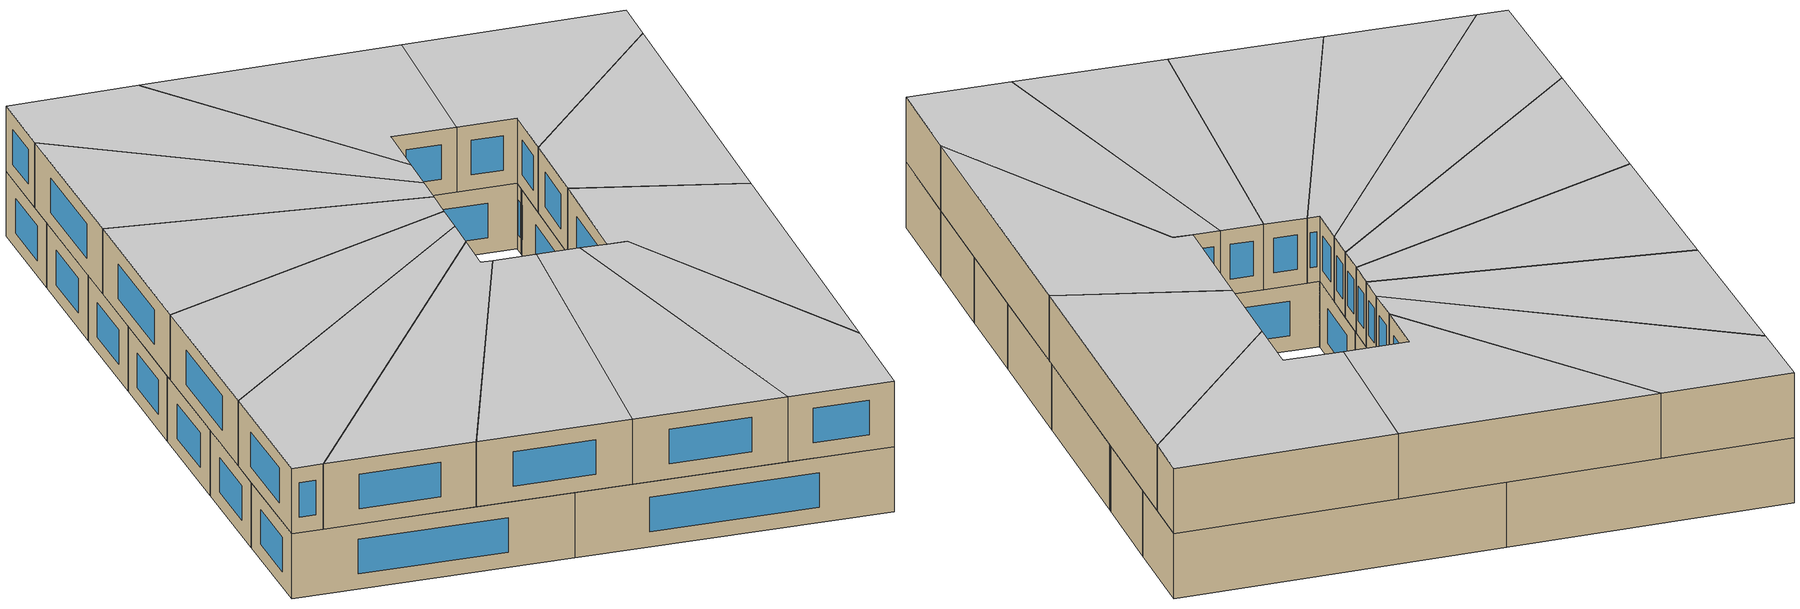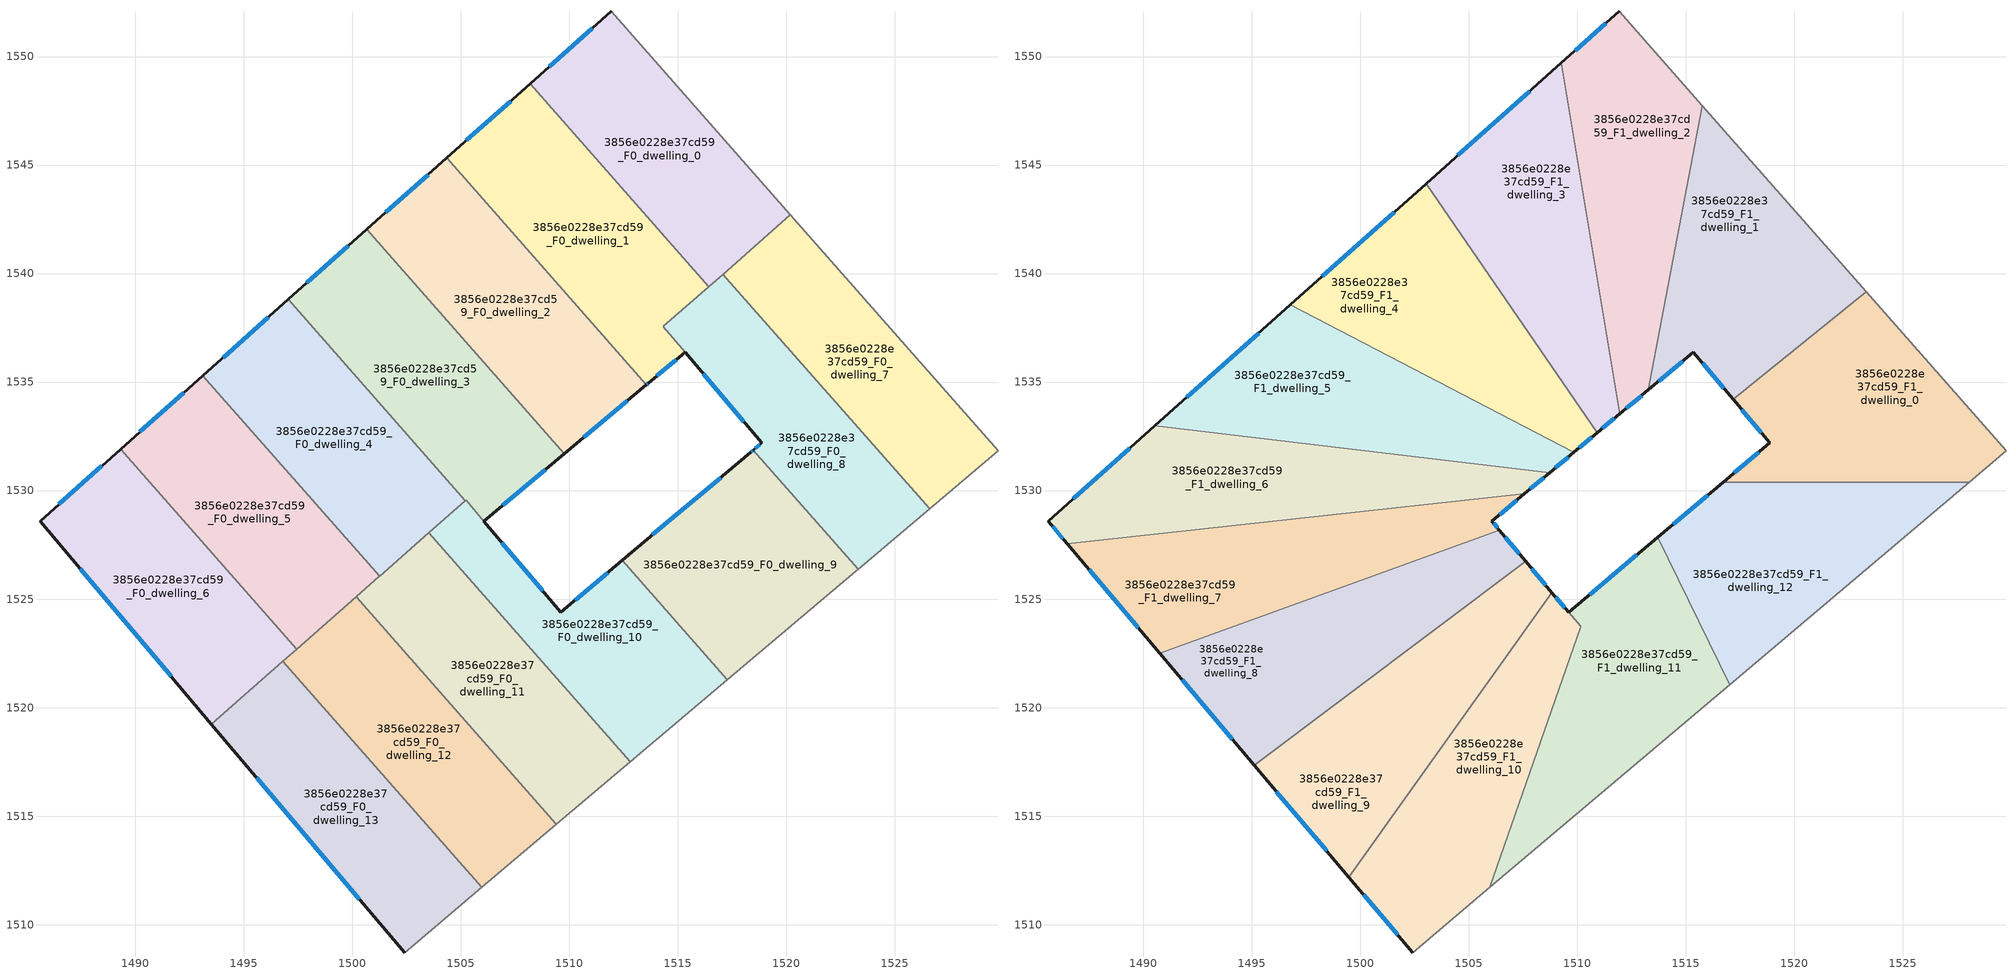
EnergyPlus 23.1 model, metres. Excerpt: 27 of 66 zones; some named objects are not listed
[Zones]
3856e0228e37cd59_F0_dwelling_0
 floor ground (EU_floor_Construction): 1511.94,1552.08 1520.19,1542.7 1516.43,1539.39 1508.2,1548.75 z0
 wall outside (EU_wall_Construction): 1511.94,1552.08 1508.2,1548.75 z0:3
 wall to 3856e0228e37cd59_F0_dwelling_1 (EU_wall_Construction): 1508.2,1548.75 1516.43,1539.39 z0:3
 wall adiabatic (EU_wall_Construction): 1520.19,1542.7 1511.94,1552.08 z0:3
 wall to 3856e0228e37cd59_F0_dwelling_7 (EU_wall_Construction): 1517.09,1539.98 1520.19,1542.7 z0:3
 wall to 3856e0228e37cd59_F0_dwelling_8 (EU_wall_Construction): 1516.43,1539.39 1517.09,1539.98 z0:3
 window (EU_Window_Construction): 1511.06,1551.3 1509.08,1549.53 z0.7:2.3
3856e0228e37cd59_F0_dwelling_1
 floor ground (EU_floor_Construction): 1508.2,1548.75 1516.43,1539.39 1514.35,1537.56 1515.35,1536.38 1513.64,1534.95 1513.57,1534.88 1504.37,1545.33 z0
 wall outside (EU_wall_Construction): 1513.64,1534.95 1515.35,1536.38 / 1513.57,1534.88 1513.64,1534.94 / 1508.2,1548.75 1504.37,1545.33 z0:3
 wall to 3856e0228e37cd59_F0_dwelling_2 (EU_wall_Construction): 1504.37,1545.33 1513.57,1534.88 z0:3
 wall to 3856e0228e37cd59_F0_dwelling_8 (EU_wall_Construction): 1515.35,1536.38 1514.35,1537.56 1516.43,1539.39 z0:3
 window (EU_Window_Construction): 1514.04,1535.28 1514.95,1536.04 / 1513.58,1534.9 1513.62,1534.93 / 1507.3,1547.94 1505.27,1546.13 z0.7:2.3
3856e0228e37cd59_F0_dwelling_10
 floor ground (EU_floor_Construction): 1512.45,1526.79 1517.29,1521.28 1512.82,1517.5 1503.54,1528.05 1505.25,1529.56 1509.61,1524.4 z0
 wall outside (EU_wall_Construction): 1512.45,1526.79 1509.61,1524.4 1506.07,1528.59 z0:3
 wall adiabatic (EU_wall_Construction): 1512.82,1517.5 1517.29,1521.28 z0:3
 wall to 3856e0228e37cd59_F0_dwelling_11 (EU_wall_Construction): 1503.54,1528.05 1512.82,1517.5 z0:3
 wall to 3856e0228e37cd59_F0_dwelling_9 (EU_wall_Construction): 1517.29,1521.28 1512.45,1526.79 z0:3
 wall to 3856e0228e37cd59_F0_dwelling_4 (EU_wall_Construction): 1505.22,1529.53 1503.54,1528.05 z0:3
 wall to 3856e0228e37cd59_F0_dwelling_3 (EU_wall_Construction): 1506.07,1528.59 1505.25,1529.56 1505.22,1529.53 z0:3
 window (EU_Window_Construction): 1511.78,1526.22 1510.28,1524.96 / 1508.78,1525.38 1506.9,1527.6 z0.7:2.3
3856e0228e37cd59_F0_dwelling_11
 floor ground (EU_floor_Construction): 1503.54,1528.05 1512.82,1517.5 1509.41,1514.62 1500.19,1525.1 z0
 wall to 3856e0228e37cd59_F0_dwelling_12 (EU_wall_Construction): 1500.19,1525.1 1509.41,1514.62 z0:3
 wall adiabatic (EU_wall_Construction): 1509.41,1514.62 1512.82,1517.5 z0:3
 wall to 3856e0228e37cd59_F0_dwelling_5 (EU_wall_Construction): 1501.26,1526.05 1500.19,1525.1 z0:3
 wall to 3856e0228e37cd59_F0_dwelling_4 (EU_wall_Construction): 1503.54,1528.05 1501.27,1526.05 z0:3
 ceiling adiabatic (EU_roof_Construction): 1507.68,1516.59 1509.36,1521.43 1507.55,1523.49 1504.89,1519.76 z3
3856e0228e37cd59_F0_dwelling_12
 floor ground (EU_floor_Construction): 1500.19,1525.1 1509.41,1514.62 1505.98,1511.72 1496.81,1522.14 z0
 wall to 3856e0228e37cd59_F0_dwelling_13 (EU_wall_Construction): 1496.81,1522.14 1505.98,1511.72 z0:3
 wall adiabatic (EU_wall_Construction): 1505.98,1511.72 1509.41,1514.62 z0:3
 wall to 3856e0228e37cd59_F0_dwelling_6 (EU_wall_Construction): 1497.45,1522.69 1496.81,1522.14 z0:3
 wall to 3856e0228e37cd59_F0_dwelling_5 (EU_wall_Construction): 1500.19,1525.1 1497.45,1522.69 z0:3
 ceiling adiabatic (EU_roof_Construction): 1505.99,1511.72 1507.68,1516.59 1504.89,1519.76 1502.2,1516.01 z3
3856e0228e37cd59_F0_dwelling_13
 floor ground (EU_floor_Construction): 1496.81,1522.14 1505.98,1511.72 1502.42,1508.71 1493.52,1519.24 z0
 wall outside (EU_wall_Construction): 1493.52,1519.24 1502.42,1508.71 z0:3
 wall adiabatic (EU_wall_Construction): 1502.42,1508.71 1505.98,1511.72 z0:3
 wall to 3856e0228e37cd59_F0_dwelling_6 (EU_wall_Construction): 1496.81,1522.14 1493.52,1519.24 z0:3
 window (EU_Window_Construction): 1495.61,1516.77 1500.33,1511.18 z0.7:2.3
3856e0228e37cd59_F0_dwelling_2
 floor ground (EU_floor_Construction): 1504.37,1545.33 1513.57,1534.88 1509.79,1531.71 1500.69,1542.04 z0
 wall outside (EU_wall_Construction): 1509.79,1531.71 1513.57,1534.88 / 1504.37,1545.33 1500.69,1542.04 z0:3
 wall to 3856e0228e37cd59_F0_dwelling_3 (EU_wall_Construction): 1500.69,1542.04 1509.78,1531.7 z0:3
 window (EU_Window_Construction): 1510.67,1532.45 1512.68,1534.14 / 1503.51,1544.56 1501.55,1542.81 z0.7:2.3
3856e0228e37cd59_F0_dwelling_3
 floor ground (EU_floor_Construction): 1500.69,1542.04 1509.78,1531.7 1506.07,1528.59 1505.25,1529.56 1505.22,1529.53 1497.06,1538.81 z0
 wall outside (EU_wall_Construction): 1506.07,1528.59 1509.78,1531.7 / 1500.69,1542.04 1497.06,1538.81 z0:3
 wall to 3856e0228e37cd59_F0_dwelling_4 (EU_wall_Construction): 1497.06,1538.81 1505.22,1529.53 z0:3
 window (EU_Window_Construction): 1506.94,1529.32 1508.91,1530.97 / 1499.84,1541.28 1497.91,1539.57 z0.7:2.3
3856e0228e37cd59_F0_dwelling_4
 floor ground (EU_floor_Construction): 1497.06,1538.81 1505.22,1529.53 1501.27,1526.05 1493.13,1535.3 z0
 wall outside (EU_wall_Construction): 1497.06,1538.81 1493.13,1535.3 z0:3
 wall to 3856e0228e37cd59_F0_dwelling_5 (EU_wall_Construction): 1493.13,1535.3 1501.27,1526.05 z0:3
 window (EU_Window_Construction): 1496.14,1537.98 1494.05,1536.12 z0.7:2.3
 ceiling adiabatic (EU_roof_Construction): 1501.76,1526.49 1501.09,1526.25 1501.27,1526.05 z3
3856e0228e37cd59_F0_dwelling_5
 floor ground (EU_floor_Construction): 1493.13,1535.3 1501.27,1526.05 1497.45,1522.69 1489.34,1531.91 z0
 wall outside (EU_wall_Construction): 1493.13,1535.3 1489.34,1531.91 z0:3
 wall to 3856e0228e37cd59_F0_dwelling_6 (EU_wall_Construction): 1489.34,1531.91 1497.45,1522.69 z0:3
 window (EU_Window_Construction): 1492.24,1534.5 1490.23,1532.71 z0.7:2.3
 ceiling adiabatic (EU_roof_Construction): 1501.26,1526.05 1501.09,1526.25 1495.96,1524.38 1497.45,1522.69 z3
3856e0228e37cd59_F0_dwelling_6
 floor ground (EU_floor_Construction): 1489.34,1531.91 1497.45,1522.69 1493.52,1519.24 1485.62,1528.6 z0
 wall outside (EU_wall_Construction): 1489.34,1531.91 1485.62,1528.6 1493.52,1519.24 z0:3
 window (EU_Window_Construction): 1487.48,1526.4 1491.67,1521.44 / 1488.46,1531.13 1486.49,1529.38 z0.7:2.3
 ceiling adiabatic (EU_roof_Construction): 1497.45,1522.69 1495.96,1524.38 1490.78,1522.49 1493.52,1519.24 z3
3856e0228e37cd59_F0_dwelling_7
 floor ground (EU_floor_Construction): 1520.19,1542.7 1529.76,1531.83 1526.61,1529.16 1517.09,1539.98 z0
 wall adiabatic (EU_wall_Construction): 1526.61,1529.16 1529.76,1531.83 1520.19,1542.7 z0:3
 wall to 3856e0228e37cd59_F0_dwelling_8 (EU_wall_Construction): 1517.09,1539.98 1526.61,1529.16 z0:3
 ceiling adiabatic (EU_roof_Construction): 1529.76,1531.83 1520.19,1542.7 1517.09,1539.98 1526.61,1529.16 z3
3856e0228e37cd59_F0_dwelling_8
 floor ground (EU_floor_Construction): 1517.09,1539.98 1526.61,1529.16 1523.32,1526.38 1518.49,1531.86 1518.88,1532.2 1514.35,1537.56 z0
 wall outside (EU_wall_Construction): 1515.35,1536.38 1518.88,1532.2 1518.49,1531.86 z0:3
 wall adiabatic (EU_wall_Construction): 1523.32,1526.38 1526.61,1529.16 z0:3
 wall to 3856e0228e37cd59_F0_dwelling_9 (EU_wall_Construction): 1518.49,1531.86 1523.32,1526.38 z0:3
 window (EU_Window_Construction): 1518.79,1532.12 1518.58,1531.94 / 1516.18,1535.39 1518.05,1533.18 z0.7:2.3
3856e0228e37cd59_F0_dwelling_9
 floor ground (EU_floor_Construction): 1518.49,1531.86 1523.32,1526.38 1523.2,1526.28 1517.29,1521.28 1512.45,1526.79 1518.37,1531.77 z0
 wall outside (EU_wall_Construction): 1518.49,1531.86 1518.37,1531.77 1512.45,1526.79 z0:3
 wall adiabatic (EU_wall_Construction): 1517.29,1521.28 1523.2,1526.28 1523.32,1526.38 z0:3
 window (EU_Window_Construction): 1516.98,1530.6 1513.84,1527.96 / 1518.46,1531.84 1518.4,1531.79 z0.7:2.3
3856e0228e37cd59_F1_dwelling_0
 floor adiabatic (EU_floor_Construction): 1523.32,1539.15 1529.76,1531.83 1528.06,1530.39 1525.53,1530.39 1520.1,1536.55 z3
 floor to 3856e0228e37cd59_F0_dwelling_8 (EU_floor_Construction): 1520.1,1536.55 1525.53,1530.39 1519.79,1530.39 1518.49,1531.86 1518.88,1532.2 1517.19,1534.2 z3
 floor to 3856e0228e37cd59_F0_dwelling_9 (EU_floor_Construction): 1518.49,1531.86 1519.79,1530.39 1516.73,1530.39 1518.37,1531.77 z3
 wall outside (EU_wall_Construction): 1517.19,1534.2 1518.88,1532.2 1516.73,1530.39 z3:6
 wall to 3856e0228e37cd59_F1_dwelling_12 (EU_wall_Construction): 1516.73,1530.39 1528.06,1530.39 z3:6
 wall to 3856e0228e37cd59_F1_dwelling_1 (EU_wall_Construction): 1523.32,1539.15 1517.19,1534.2 z3:6
 wall adiabatic (EU_wall_Construction): 1528.06,1530.39 1529.76,1531.83 1523.32,1539.15 z3:6
 window (EU_Window_Construction): 1518.38,1531.77 1517.24,1530.81 / 1517.59,1533.73 1518.49,1532.67 z3.7:5.3
 ceiling to 3856e0228e37cd59_F2_dwelling_0 (EU_floor_Construction): 1529.76,1531.83 1523.32,1539.15 1517.19,1534.2 1518.88,1532.2 1516.73,1530.39 1528.06,1530.39 z6
3856e0228e37cd59_F1_dwelling_1
 floor to 3856e0228e37cd59_F0_dwelling_0 (EU_floor_Construction): 1515.76,1547.74 1520.19,1542.7 1516.43,1539.39 1514.58,1541.5 z3
 floor to 3856e0228e37cd59_F0_dwelling_8 (EU_floor_Construction): 1517.09,1539.98 1520.1,1536.55 1517.19,1534.2 1514.35,1537.56 z3
 floor to 3856e0228e37cd59_F0_dwelling_1 (EU_floor_Construction): 1514.58,1541.5 1516.43,1539.39 1514.35,1537.56 1515.35,1536.38 1513.64,1534.94 1513.57,1534.88 1513.37,1535.11 z3
 floor adiabatic (EU_floor_Construction): 1520.19,1542.7 1523.32,1539.15 1517.19,1534.2 1515.35,1536.38 1514.35,1537.56 1517.19,1534.2 1520.1,1536.55 1517.09,1539.98 z3
 floor to 3856e0228e37cd59_F0_dwelling_2 (EU_floor_Construction): 1513.37,1535.11 1513.57,1534.88 1513.28,1534.64 z3
 wall outside (EU_wall_Construction): 1513.28,1534.64 1515.35,1536.38 1517.19,1534.2 z3:6
 wall to 3856e0228e37cd59_F1_dwelling_2 (EU_wall_Construction): 1515.76,1547.74 1513.28,1534.64 z3:6
 wall adiabatic (EU_wall_Construction): 1523.32,1539.15 1515.76,1547.74 z3:6
 window (EU_Window_Construction): 1515.78,1535.86 1516.76,1534.71 / 1513.77,1535.05 1514.86,1535.97 z3.7:5.3
 ceiling to 3856e0228e37cd59_F2_dwelling_1 (EU_floor_Construction): 1523.32,1539.15 1515.76,1547.74 1513.28,1534.64 1515.35,1536.38 1517.19,1534.2 z6
3856e0228e37cd59_F1_dwelling_10
 floor to 3856e0228e37cd59_F0_dwelling_13 (EU_floor_Construction): 1502.2,1516.01 1505.98,1511.72 1502.42,1508.71 1499.48,1512.19 z3
 floor to 3856e0228e37cd59_F0_dwelling_10 (EU_floor_Construction): 1509.61,1524.4 1510.16,1523.74 1509.36,1521.43 1507.55,1523.49 1508.84,1525.3 z3
 floor adiabatic (EU_floor_Construction): 1510.16,1523.74 1505.99,1511.72 1502.2,1516.01 1507.55,1523.49 1509.36,1521.43 z3
 wall outside (EU_wall_Construction): 1499.48,1512.19 1502.42,1508.71 / 1509.61,1524.4 1508.84,1525.3 z3:6
 wall adiabatic (EU_wall_Construction): 1502.42,1508.71 1505.99,1511.72 z3:6
 wall to 3856e0228e37cd59_F1_dwelling_9 (EU_wall_Construction): 1508.84,1525.3 1499.48,1512.19 z3:6
 wall to 3856e0228e37cd59_F1_dwelling_11 (EU_wall_Construction): 1505.99,1511.72 1510.16,1523.74 1509.61,1524.4 z3:6
 window (EU_Window_Construction): 1500.17,1511.37 1501.73,1509.53 / 1509.43,1524.61 1509.02,1525.09 z3.7:5.3
 ceiling to 3856e0228e37cd59_F2_dwelling_10 (EU_floor_Construction): 1505.99,1511.72 1510.16,1523.74 1509.61,1524.4 1508.84,1525.3 1499.48,1512.19 1502.42,1508.71 z6
3856e0228e37cd59_F1_dwelling_11
 floor to 3856e0228e37cd59_F0_dwelling_10 (EU_floor_Construction): 1512.45,1526.78 1516.44,1522.24 1517.02,1521.05 1512.82,1517.5 1509.36,1521.43 1510.17,1523.74 1509.61,1524.4 z3
 floor to 3856e0228e37cd59_F0_dwelling_9 (EU_floor_Construction): 1513.71,1527.85 1516.44,1522.24 1512.45,1526.78 z3
 floor to 3856e0228e37cd59_F0_dwelling_11 (EU_floor_Construction): 1509.36,1521.43 1512.82,1517.5 1509.41,1514.62 1507.68,1516.59 z3
 floor to 3856e0228e37cd59_F0_dwelling_12 (EU_floor_Construction): 1507.68,1516.59 1509.41,1514.62 1505.99,1511.72 z3
 wall outside (EU_wall_Construction): 1513.71,1527.85 1509.61,1524.4 z3:6
 wall to 3856e0228e37cd59_F1_dwelling_12 (EU_wall_Construction): 1517.02,1521.05 1513.71,1527.85 z3:6
 wall adiabatic (EU_wall_Construction): 1505.99,1511.72 1517.02,1521.05 z3:6
 window (EU_Window_Construction): 1512.75,1527.04 1510.57,1525.21 z3.7:5.3
 ceiling to 3856e0228e37cd59_F2_dwelling_11 (EU_floor_Construction): 1517.02,1521.05 1513.71,1527.85 1509.61,1524.4 1510.17,1523.74 1505.99,1511.72 z6
3856e0228e37cd59_F1_dwelling_12
 floor to 3856e0228e37cd59_F0_dwelling_9 (EU_floor_Construction): 1519.79,1530.39 1523.32,1526.38 1517.29,1521.28 1516.44,1522.24 1513.71,1527.85 1516.73,1530.39 z3
 floor to 3856e0228e37cd59_F0_dwelling_8 (EU_floor_Construction): 1525.53,1530.39 1526.61,1529.16 1523.32,1526.38 1519.79,1530.39 z3
 floor to 3856e0228e37cd59_F0_dwelling_10 (EU_floor_Construction): 1516.44,1522.24 1517.29,1521.28 1517.02,1521.05 z3
 floor adiabatic (EU_floor_Construction): 1528.06,1530.39 1526.61,1529.16 1525.53,1530.39 z3
 wall outside (EU_wall_Construction): 1516.73,1530.39 1513.71,1527.85 z3:6
 wall adiabatic (EU_wall_Construction): 1517.02,1521.05 1528.06,1530.39 z3:6
 window (EU_Window_Construction): 1516.02,1529.79 1514.42,1528.45 z3.7:5.3
 ceiling to 3856e0228e37cd59_F2_dwelling_12 (EU_floor_Construction): 1528.06,1530.39 1516.73,1530.39 1513.71,1527.85 1517.02,1521.05 z6
3856e0228e37cd59_F1_dwelling_2
 floor to 3856e0228e37cd59_F0_dwelling_0 (EU_floor_Construction): 1511.94,1552.08 1515.76,1547.74 1514.58,1541.5 1509.73,1547.01 1509.28,1549.71 z3
 floor to 3856e0228e37cd59_F0_dwelling_1 (EU_floor_Construction): 1509.73,1547.01 1514.58,1541.5 1513.37,1535.11 1511.31,1537.45 z3
 floor to 3856e0228e37cd59_F0_dwelling_2 (EU_floor_Construction): 1511.31,1537.45 1513.37,1535.11 1513.28,1534.64 1511.96,1533.53 z3
 wall outside (EU_wall_Construction): 1511.96,1533.53 1513.28,1534.64 / 1511.94,1552.08 1509.28,1549.71 z3:6
 wall to 3856e0228e37cd59_F1_dwelling_3 (EU_wall_Construction): 1509.28,1549.71 1511.96,1533.53 z3:6
 wall adiabatic (EU_wall_Construction): 1515.76,1547.74 1511.94,1552.08 z3:6
 window (EU_Window_Construction): 1512.27,1533.79 1512.97,1534.38 / 1511.32,1551.53 1509.91,1550.27 z3.7:5.3
 ceiling to 3856e0228e37cd59_F2_dwelling_2 (EU_floor_Construction): 1513.28,1534.64 1515.76,1547.74 1511.94,1552.08 1509.28,1549.71 1511.96,1533.53 z6
3856e0228e37cd59_F1_dwelling_3
 floor to 3856e0228e37cd59_F0_dwelling_1 (EU_floor_Construction): 1509.73,1547.01 1511.31,1537.45 1504.37,1545.33 1508.2,1548.75 z3
 floor to 3856e0228e37cd59_F0_dwelling_0 (EU_floor_Construction): 1509.28,1549.71 1509.73,1547.01 1508.2,1548.75 z3
 floor to 3856e0228e37cd59_F0_dwelling_2 (EU_floor_Construction): 1504.37,1545.33 1511.31,1537.45 1511.96,1533.53 1510.92,1532.66 1503.04,1544.14 z3
 wall outside (EU_wall_Construction): 1510.92,1532.66 1511.96,1533.53 / 1509.28,1549.71 1503.04,1544.14 z3:6
 wall to 3856e0228e37cd59_F1_dwelling_4 (EU_wall_Construction): 1503.04,1544.14 1510.92,1532.66 z3:6
 window (EU_Window_Construction): 1511.16,1532.86 1511.71,1533.33 / 1507.82,1548.4 1504.51,1545.45 z3.7:5.3
 ceiling to 3856e0228e37cd59_F2_dwelling_3 (EU_floor_Construction): 1511.96,1533.53 1509.28,1549.71 1503.04,1544.14 1510.92,1532.66 z6
3856e0228e37cd59_F1_dwelling_4
 floor to 3856e0228e37cd59_F0_dwelling_2 (EU_floor_Construction): 1503.04,1544.14 1510.92,1532.66 1509.85,1531.76 1509.64,1531.87 1500.69,1542.04 z3
 floor to 3856e0228e37cd59_F0_dwelling_3 (EU_floor_Construction): 1500.69,1542.04 1509.64,1531.87 1497.69,1538.1 1497.06,1538.81 z3
 floor to 3856e0228e37cd59_F0_dwelling_4 (EU_floor_Construction): 1497.06,1538.81 1497.69,1538.1 1496.79,1538.57 z3
 wall outside (EU_wall_Construction): 1509.85,1531.76 1510.92,1532.66 / 1503.04,1544.14 1496.79,1538.57 z3:6
 wall to 3856e0228e37cd59_F1_dwelling_5 (EU_wall_Construction): 1496.79,1538.57 1509.85,1531.76 z3:6
 window (EU_Window_Construction): 1510.1,1531.97 1510.67,1532.45 / 1501.57,1542.83 1498.26,1539.88 z3.7:5.3
 ceiling to 3856e0228e37cd59_F2_dwelling_4 (EU_floor_Construction): 1510.92,1532.66 1503.04,1544.14 1496.79,1538.57 1509.85,1531.76 z6
3856e0228e37cd59_F1_dwelling_5
 floor to 3856e0228e37cd59_F0_dwelling_4 (EU_floor_Construction): 1497.69,1538.1 1503.54,1531.45 1495.7,1532.37 1493.13,1535.3 1496.79,1538.57 z3
 floor to 3856e0228e37cd59_F0_dwelling_3 (EU_floor_Construction): 1509.64,1531.87 1509.78,1531.7 1508.74,1530.83 1503.54,1531.45 1497.69,1538.1 z3
 floor to 3856e0228e37cd59_F0_dwelling_5 (EU_floor_Construction): 1493.13,1535.3 1495.7,1532.37 1490.54,1532.98 z3
 wall outside (EU_wall_Construction): 1508.74,1530.83 1509.85,1531.76 / 1496.79,1538.57 1490.54,1532.99 z3:6
 wall to 3856e0228e37cd59_F1_dwelling_6 (EU_wall_Construction): 1490.54,1532.99 1508.74,1530.83 z3:6
 window (EU_Window_Construction): 1509,1531.05 1509.59,1531.54 / 1495.32,1537.26 1492.01,1534.3 z3.7:5.3
 ceiling to 3856e0228e37cd59_F2_dwelling_5 (EU_floor_Construction): 1509.85,1531.76 1496.79,1538.57 1490.54,1532.99 1508.74,1530.83 z6
3856e0228e37cd59_F1_dwelling_6
 floor to 3856e0228e37cd59_F0_dwelling_4 (EU_floor_Construction): 1503.54,1531.45 1505.17,1529.59 1498.77,1528.89 1495.7,1532.37 z3
 floor to 3856e0228e37cd59_F0_dwelling_3 (EU_floor_Construction): 1508.74,1530.83 1507.58,1529.85 1505.17,1529.59 1503.54,1531.45 z3
 floor to 3856e0228e37cd59_F0_dwelling_5 (EU_floor_Construction): 1495.7,1532.37 1498.77,1528.89 1492.59,1528.21 1489.34,1531.91 1490.54,1532.99 z3
 floor to 3856e0228e37cd59_F0_dwelling_6 (EU_floor_Construction): 1489.34,1531.91 1492.59,1528.21 1486.51,1527.55 1485.62,1528.6 z3
 wall outside (EU_wall_Construction): 1507.58,1529.85 1508.74,1530.83 / 1490.54,1532.99 1485.62,1528.6 1486.51,1527.54 z3:6
 wall to 3856e0228e37cd59_F1_dwelling_7 (EU_wall_Construction): 1486.51,1527.54 1507.58,1529.85 z3:6
 window (EU_Window_Construction): 1507.85,1530.08 1508.47,1530.6 / 1485.83,1528.35 1486.3,1527.79 / 1489.38,1531.95 1486.78,1529.63 z3.7:5.3
 ceiling to 3856e0228e37cd59_F2_dwelling_6 (EU_floor_Construction): 1507.58,1529.85 1508.74,1530.83 1490.54,1532.99 1485.62,1528.6 1486.51,1527.54 z6
3856e0228e37cd59_F1_dwelling_7
 floor to 3856e0228e37cd59_F0_dwelling_5 (EU_floor_Construction): 1498.77,1528.89 1501.09,1526.25 1495.96,1524.38 1492.59,1528.21 z3
 floor to 3856e0228e37cd59_F0_dwelling_6 (EU_floor_Construction): 1492.59,1528.21 1495.96,1524.38 1490.78,1522.49 1486.51,1527.55 z3
 floor to 3856e0228e37cd59_F0_dwelling_4 (EU_floor_Construction): 1505.17,1529.59 1505.22,1529.53 1501.76,1526.49 1501.09,1526.25 1498.77,1528.89 z3
 floor to 3856e0228e37cd59_F0_dwelling_11 (EU_floor_Construction): 1503.54,1528.05 1504.15,1527.36 1501.76,1526.49 z3
 floor to 3856e0228e37cd59_F0_dwelling_3 (EU_floor_Construction): 1507.58,1529.85 1506.07,1528.59 1505.25,1529.56 1505.22,1529.53 1505.17,1529.59 z3
 floor to 3856e0228e37cd59_F0_dwelling_10 (EU_floor_Construction): 1505.25,1529.56 1506.41,1528.18 1504.15,1527.36 1503.54,1528.05 1505.22,1529.53 z3
 wall outside (EU_wall_Construction): 1506.41,1528.18 1506.07,1528.59 1507.58,1529.85 / 1486.51,1527.54 1490.78,1522.49 z3:6
 wall to 3856e0228e37cd59_F1_dwelling_8 (EU_wall_Construction): 1490.78,1522.49 1506.41,1528.18 z3:6
 window (EU_Window_Construction): 1506.43,1528.89 1507.22,1529.56 / 1506.33,1528.28 1506.15,1528.49 / 1487.51,1526.36 1489.78,1523.68 z3.7:5.3
 ceiling to 3856e0228e37cd59_F2_dwelling_7 (EU_floor_Construction): 1506.41,1528.18 1506.07,1528.59 1507.58,1529.85 1486.51,1527.54 1490.78,1522.49 z6
3856e0228e37cd59_F1_dwelling_8
 floor to 3856e0228e37cd59_F0_dwelling_12 (EU_floor_Construction): 1500.19,1525.1 1502.28,1522.72 1498.68,1520.02 1496.81,1522.14 z3
 floor to 3856e0228e37cd59_F0_dwelling_11 (EU_floor_Construction): 1504.15,1527.36 1505.86,1525.41 1502.28,1522.72 1500.19,1525.1 1501.76,1526.49 z3
 floor to 3856e0228e37cd59_F0_dwelling_13 (EU_floor_Construction): 1496.81,1522.14 1498.68,1520.02 1495.13,1517.34 1493.52,1519.24 z3
 floor to 3856e0228e37cd59_F0_dwelling_10 (EU_floor_Construction): 1506.41,1528.18 1507.63,1526.74 1505.86,1525.41 1504.15,1527.36 z3
 floor adiabatic (EU_floor_Construction): 1501.76,1526.49 1493.52,1519.24 1490.78,1522.49 z3
 wall outside (EU_wall_Construction): 1507.63,1526.74 1506.41,1528.18 / 1490.78,1522.49 1495.13,1517.34 z3:6
 wall to 3856e0228e37cd59_F1_dwelling_9 (EU_wall_Construction): 1495.13,1517.34 1507.63,1526.74 z3:6
 window (EU_Window_Construction): 1507.34,1527.08 1506.7,1527.85 / 1491.8,1521.28 1494.11,1518.55 z3.7:5.3
 ceiling to 3856e0228e37cd59_F2_dwelling_8 (EU_floor_Construction): 1507.63,1526.74 1506.41,1528.18 1490.78,1522.49 1495.13,1517.34 z6
3856e0228e37cd59_F1_dwelling_9
 floor to 3856e0228e37cd59_F0_dwelling_11 (EU_floor_Construction): 1505.86,1525.41 1507.55,1523.49 1504.89,1519.76 1502.28,1522.72 z3
 floor to 3856e0228e37cd59_F0_dwelling_13 (EU_floor_Construction): 1498.68,1520.02 1502.2,1516.01 1499.48,1512.19 1495.13,1517.34 z3
 floor to 3856e0228e37cd59_F0_dwelling_10 (EU_floor_Construction): 1507.63,1526.74 1508.84,1525.3 1507.55,1523.49 1505.86,1525.41 z3
 floor to 3856e0228e37cd59_F0_dwelling_12 (EU_floor_Construction): 1502.28,1522.72 1504.89,1519.76 1502.2,1516.01 1498.68,1520.02 z3
 wall outside (EU_wall_Construction): 1508.84,1525.3 1507.63,1526.74 / 1495.13,1517.34 1499.48,1512.19 z3:6
 window (EU_Window_Construction): 1508.56,1525.64 1507.92,1526.41 / 1496.15,1516.13 1498.46,1513.4 z3.7:5.3
 ceiling to 3856e0228e37cd59_F2_dwelling_9 (EU_floor_Construction): 1499.48,1512.19 1508.84,1525.3 1507.63,1526.74 1495.13,1517.34 z6
[Building]
EU S2 Campaign: North Axis=0; Terrain=City; Solar Distribution=FullExterior
[Site:Location]
Budapest.Ferenc.Liszt.Intl.AP: Latitude=47.437; Longitude=19.256; Time Zone=1; Elevation=185
[SizingPeriod:WeatherFileDays]
AnnualSizingPeriod: Begin Month=1; Begin Day of Month=1; End Month=12; End Day of Month=31; Day of Week for Start Day=Monday; Use Weather File Daylight Saving Period=No; Use Weather File Rain and Snow Indicators=No
[MATERIAL]
EU_InternalMass_Material: Roughness=MediumRough; Thickness=0.1; Conductivity=1; Density=1800; Specific Heat=900; Thermal Absorptance=0.9; Solar Absorptance=0.7; Visible Absorptance=0.7
[MATERIAL:NOMASS] Roughness=MediumRough; Thermal Absorptance=0.9; Solar Absorptance=0.7; Visible Absorptance=0.7
Name | Thermal Resistance
EU_wall_NoMass | 0.832559
EU_roof_NoMass | 1.39638
EU_floor_NoMass | 0.872794
[WINDOWMATERIAL:SIMPLEGLAZINGSYSTEM]
EU_Window_SimpleGlazing: UFactor=2.79869; Solar Heat Gain Coefficient=0.75; Visible Transmittance=0.75
[CONSTRUCTION]
EU_wall_Construction: EU_wall_NoMass
EU_roof_Construction: EU_roof_NoMass
EU_floor_Construction: EU_floor_NoMass
EU_Window_Construction: EU_Window_SimpleGlazing
EU_InternalMass_Construction: EU_InternalMass_Material
[ZONE] Type=1; Multiplier=1; Ceiling Height=autocalculate; Floor Area=autocalculate; Part of Total Floor Area=Yes
Name | Volume
3856e0228e37cd59_F0_dwelling_0; 3856e0228e37cd59_F0_dwelling_11 | 187.638
3856e0228e37cd59_F1_dwelling_0 | 202.044
3856e0228e37cd59_F0_dwelling_1 | 202.055
3856e0228e37cd59_F1_dwelling_1 | 202.042
3856e0228e37cd59_F0_dwelling_10 | 173.505
3856e0228e37cd59_F1_dwelling_10 | 200.217
3856e0228e37cd59_F1_dwelling_11 | 203.942
3856e0228e37cd59_F0_dwelling_12 | 187.655
3856e0228e37cd59_F1_dwelling_12 | 202.041
3856e0228e37cd59_F0_dwelling_13 | 187.599
3856e0228e37cd59_F0_dwelling_2 | 205.138
3856e0228e37cd59_F1_dwelling_2 | 202.08
3856e0228e37cd59_F0_dwelling_3 | 199.452
3856e0228e37cd59_F1_dwelling_3 | 202.058
3856e0228e37cd59_F0_dwelling_4 | 195.012
3856e0228e37cd59_F1_dwelling_4 | 202.07
3856e0228e37cd59_F0_dwelling_5 | 187.61
3856e0228e37cd59_F1_dwelling_5 | 202.057
3856e0228e37cd59_F0_dwelling_6 | 187.645
3856e0228e37cd59_F1_dwelling_6 | 202.068
3856e0228e37cd59_F0_dwelling_7 | 179.017
3856e0228e37cd59_F1_dwelling_7 | 202.05
3856e0228e37cd59_F0_dwelling_8 | 173.44
3856e0228e37cd59_F1_dwelling_8 | 202.043
3856e0228e37cd59_F0_dwelling_9 | 173.305
3856e0228e37cd59_F1_dwelling_9 | 202.048
[INTERNALMASS] Construction=EU_InternalMass_Construction
Name | Zone or ZoneList | Surface Area
3856e0228e37cd59_F0_dwelling_0_EU_InternalMass | 3856e0228e37cd59_F0_dwelling_0 | 62.5463
3856e0228e37cd59_F0_dwelling_1_EU_InternalMass | 3856e0228e37cd59_F0_dwelling_1 | 67.3477
3856e0228e37cd59_F0_dwelling_2_EU_InternalMass | 3856e0228e37cd59_F0_dwelling_2 | 68.4153
3856e0228e37cd59_F0_dwelling_3_EU_InternalMass | 3856e0228e37cd59_F0_dwelling_3 | 66.4853
3856e0228e37cd59_F0_dwelling_4_EU_InternalMass | 3856e0228e37cd59_F0_dwelling_4 | 65.0042
3856e0228e37cd59_F0_dwelling_5_EU_InternalMass | 3856e0228e37cd59_F0_dwelling_5 | 62.5366
3856e0228e37cd59_F0_dwelling_6_EU_InternalMass | 3856e0228e37cd59_F0_dwelling_6 | 62.5484
3856e0228e37cd59_F0_dwelling_7_EU_InternalMass | 3856e0228e37cd59_F0_dwelling_7 | 59.6709
3856e0228e37cd59_F0_dwelling_8_EU_InternalMass | 3856e0228e37cd59_F0_dwelling_8 | 57.8131
3856e0228e37cd59_F0_dwelling_9_EU_InternalMass | 3856e0228e37cd59_F0_dwelling_9 | 57.7697
3856e0228e37cd59_F0_dwelling_10_EU_InternalMass | 3856e0228e37cd59_F0_dwelling_10 | 57.8381
3856e0228e37cd59_F0_dwelling_11_EU_InternalMass | 3856e0228e37cd59_F0_dwelling_11 | 62.546
3856e0228e37cd59_F0_dwelling_12_EU_InternalMass | 3856e0228e37cd59_F0_dwelling_12 | 62.5517
3856e0228e37cd59_F0_dwelling_13_EU_InternalMass | 3856e0228e37cd59_F0_dwelling_13 | 62.5332
3856e0228e37cd59_F1_dwelling_0_EU_InternalMass | 3856e0228e37cd59_F1_dwelling_0 | 67.3481
3856e0228e37cd59_F1_dwelling_1_EU_InternalMass | 3856e0228e37cd59_F1_dwelling_1 | 67.347
3856e0228e37cd59_F1_dwelling_2_EU_InternalMass | 3856e0228e37cd59_F1_dwelling_2 | 67.3599
3856e0228e37cd59_F1_dwelling_3_EU_InternalMass | 3856e0228e37cd59_F1_dwelling_3 | 67.3526
3856e0228e37cd59_F1_dwelling_4_EU_InternalMass | 3856e0228e37cd59_F1_dwelling_4 | 67.3565
3856e0228e37cd59_F1_dwelling_5_EU_InternalMass | 3856e0228e37cd59_F1_dwelling_5 | 67.3522
3856e0228e37cd59_F1_dwelling_6_EU_InternalMass | 3856e0228e37cd59_F1_dwelling_6 | 67.356
3856e0228e37cd59_F1_dwelling_7_EU_InternalMass | 3856e0228e37cd59_F1_dwelling_7 | 67.35
3856e0228e37cd59_F1_dwelling_8_EU_InternalMass | 3856e0228e37cd59_F1_dwelling_8 | 67.3478
3856e0228e37cd59_F1_dwelling_9_EU_InternalMass | 3856e0228e37cd59_F1_dwelling_9 | 67.3491
3856e0228e37cd59_F1_dwelling_10_EU_InternalMass | 3856e0228e37cd59_F1_dwelling_10 | 66.7409
3856e0228e37cd59_F1_dwelling_11_EU_InternalMass | 3856e0228e37cd59_F1_dwelling_11 | 67.9803
3856e0228e37cd59_F1_dwelling_12_EU_InternalMass | 3856e0228e37cd59_F1_dwelling_12 | 67.3469
[OTHEREQUIPMENT] Fuel Type=Electricity; Design Level Calculation Method=Watts/Area; Power per Zone Floor Area=1; Fraction Latent=0; Fraction Radiant=0; Fraction Lost=0; Carbon Dioxide Generation Rate=0; EndUse Subcategory=EU_Step8_InternalGains
Name | Zone or ZoneList or Space or SpaceList | Schedule
EU_Step8_InternalGain_3856e0228e37cd59_F0_dwelling_0_f000 | 3856e0228e37cd59_F0_dwelling_0 | EU_Step8_GainSchedule_3856e0228e37cd59_F0_dwelling_0_f000
EU_Step8_InternalGain_3856e0228e37cd59_F0_dwelling_1_f000 | 3856e0228e37cd59_F0_dwelling_1 | EU_Step8_GainSchedule_3856e0228e37cd59_F0_dwelling_1_f000
EU_Step8_InternalGain_3856e0228e37cd59_F0_dwelling_2_f000 | 3856e0228e37cd59_F0_dwelling_2 | EU_Step8_GainSchedule_3856e0228e37cd59_F0_dwelling_2_f000
EU_Step8_InternalGain_3856e0228e37cd59_F0_dwelling_3_f000 | 3856e0228e37cd59_F0_dwelling_3 | EU_Step8_GainSchedule_3856e0228e37cd59_F0_dwelling_3_f000
EU_Step8_InternalGain_3856e0228e37cd59_F0_dwelling_4_f000 | 3856e0228e37cd59_F0_dwelling_4 | EU_Step8_GainSchedule_3856e0228e37cd59_F0_dwelling_4_f000
EU_Step8_InternalGain_3856e0228e37cd59_F0_dwelling_5_f000 | 3856e0228e37cd59_F0_dwelling_5 | EU_Step8_GainSchedule_3856e0228e37cd59_F0_dwelling_5_f000
EU_Step8_InternalGain_3856e0228e37cd59_F0_dwelling_6_f000 | 3856e0228e37cd59_F0_dwelling_6 | EU_Step8_GainSchedule_3856e0228e37cd59_F0_dwelling_6_f000
EU_Step8_InternalGain_3856e0228e37cd59_F0_dwelling_7_f000 | 3856e0228e37cd59_F0_dwelling_7 | EU_Step8_GainSchedule_3856e0228e37cd59_F0_dwelling_7_f000
EU_Step8_InternalGain_3856e0228e37cd59_F0_dwelling_8_f000 | 3856e0228e37cd59_F0_dwelling_8 | EU_Step8_GainSchedule_3856e0228e37cd59_F0_dwelling_8_f000
EU_Step8_InternalGain_3856e0228e37cd59_F0_dwelling_9_f000 | 3856e0228e37cd59_F0_dwelling_9 | EU_Step8_GainSchedule_3856e0228e37cd59_F0_dwelling_9_f000
EU_Step8_InternalGain_3856e0228e37cd59_F0_dwelling_10_f000 | 3856e0228e37cd59_F0_dwelling_10 | EU_Step8_GainSchedule_3856e0228e37cd59_F0_dwelling_10_f000
EU_Step8_InternalGain_3856e0228e37cd59_F0_dwelling_11_f000 | 3856e0228e37cd59_F0_dwelling_11 | EU_Step8_GainSchedule_3856e0228e37cd59_F0_dwelling_11_f000
EU_Step8_InternalGain_3856e0228e37cd59_F0_dwelling_12_f000 | 3856e0228e37cd59_F0_dwelling_12 | EU_Step8_GainSchedule_3856e0228e37cd59_F0_dwelling_12_f000
EU_Step8_InternalGain_3856e0228e37cd59_F0_dwelling_13_f000 | 3856e0228e37cd59_F0_dwelling_13 | EU_Step8_GainSchedule_3856e0228e37cd59_F0_dwelling_13_f000
EU_Step8_InternalGain_3856e0228e37cd59_F1_dwelling_0_f000 | 3856e0228e37cd59_F1_dwelling_0 | EU_Step8_GainSchedule_3856e0228e37cd59_F1_dwelling_0_f000
EU_Step8_InternalGain_3856e0228e37cd59_F1_dwelling_1_f000 | 3856e0228e37cd59_F1_dwelling_1 | EU_Step8_GainSchedule_3856e0228e37cd59_F1_dwelling_1_f000
EU_Step8_InternalGain_3856e0228e37cd59_F1_dwelling_2_f000 | 3856e0228e37cd59_F1_dwelling_2 | EU_Step8_GainSchedule_3856e0228e37cd59_F1_dwelling_2_f000
EU_Step8_InternalGain_3856e0228e37cd59_F1_dwelling_3_f000 | 3856e0228e37cd59_F1_dwelling_3 | EU_Step8_GainSchedule_3856e0228e37cd59_F1_dwelling_3_f000
EU_Step8_InternalGain_3856e0228e37cd59_F1_dwelling_4_f000 | 3856e0228e37cd59_F1_dwelling_4 | EU_Step8_GainSchedule_3856e0228e37cd59_F1_dwelling_4_f000
EU_Step8_InternalGain_3856e0228e37cd59_F1_dwelling_5_f000 | 3856e0228e37cd59_F1_dwelling_5 | EU_Step8_GainSchedule_3856e0228e37cd59_F1_dwelling_5_f000
EU_Step8_InternalGain_3856e0228e37cd59_F1_dwelling_6_f000 | 3856e0228e37cd59_F1_dwelling_6 | EU_Step8_GainSchedule_3856e0228e37cd59_F1_dwelling_6_f000
EU_Step8_InternalGain_3856e0228e37cd59_F1_dwelling_7_f000 | 3856e0228e37cd59_F1_dwelling_7 | EU_Step8_GainSchedule_3856e0228e37cd59_F1_dwelling_7_f000
EU_Step8_InternalGain_3856e0228e37cd59_F1_dwelling_8_f000 | 3856e0228e37cd59_F1_dwelling_8 | EU_Step8_GainSchedule_3856e0228e37cd59_F1_dwelling_8_f000
EU_Step8_InternalGain_3856e0228e37cd59_F1_dwelling_9_f000 | 3856e0228e37cd59_F1_dwelling_9 | EU_Step8_GainSchedule_3856e0228e37cd59_F1_dwelling_9_f000
EU_Step8_InternalGain_3856e0228e37cd59_F1_dwelling_10_f000 | 3856e0228e37cd59_F1_dwelling_10 | EU_Step8_GainSchedule_3856e0228e37cd59_F1_dwelling_10_f000
EU_Step8_InternalGain_3856e0228e37cd59_F1_dwelling_11_f000 | 3856e0228e37cd59_F1_dwelling_11 | EU_Step8_GainSchedule_3856e0228e37cd59_F1_dwelling_11_f000
EU_Step8_InternalGain_3856e0228e37cd59_F1_dwelling_12_f000 | 3856e0228e37cd59_F1_dwelling_12 | EU_Step8_GainSchedule_3856e0228e37cd59_F1_dwelling_12_f000
[ZONEVENTILATION:DESIGNFLOWRATE] Schedule=EU_AlwaysOn; Design Flow Rate Calculation Method=AirChanges/Hour; Air Changes per Hour=0.475469; Ventilation Type=Natural; Fan Pressure Rise=0; Fan Total Efficiency=1; Constant Term Coefficient=1; Temperature Term Coefficient=0; Velocity Term Coefficient=0; Velocity Squared Term Coefficient=0; Minimum Indoor Temperature=-100; Maximum Indoor Temperature=100; Delta Temperature=-100; Minimum Outdoor Temperature=-100; Maximum Outdoor Temperature=100; Maximum Wind Speed=40
Name | Zone or ZoneList or Space or SpaceList
EU_ConstantAir_3856e0228e37cd59_F0_dwelling_0 | 3856e0228e37cd59_F0_dwelling_0
EU_ConstantAir_3856e0228e37cd59_F0_dwelling_1 | 3856e0228e37cd59_F0_dwelling_1
EU_ConstantAir_3856e0228e37cd59_F0_dwelling_2 | 3856e0228e37cd59_F0_dwelling_2
EU_ConstantAir_3856e0228e37cd59_F0_dwelling_3 | 3856e0228e37cd59_F0_dwelling_3
EU_ConstantAir_3856e0228e37cd59_F0_dwelling_4 | 3856e0228e37cd59_F0_dwelling_4
EU_ConstantAir_3856e0228e37cd59_F0_dwelling_5 | 3856e0228e37cd59_F0_dwelling_5
EU_ConstantAir_3856e0228e37cd59_F0_dwelling_6 | 3856e0228e37cd59_F0_dwelling_6
EU_ConstantAir_3856e0228e37cd59_F0_dwelling_7 | 3856e0228e37cd59_F0_dwelling_7
EU_ConstantAir_3856e0228e37cd59_F0_dwelling_8 | 3856e0228e37cd59_F0_dwelling_8
EU_ConstantAir_3856e0228e37cd59_F0_dwelling_9 | 3856e0228e37cd59_F0_dwelling_9
EU_ConstantAir_3856e0228e37cd59_F0_dwelling_10 | 3856e0228e37cd59_F0_dwelling_10
EU_ConstantAir_3856e0228e37cd59_F0_dwelling_11 | 3856e0228e37cd59_F0_dwelling_11
EU_ConstantAir_3856e0228e37cd59_F0_dwelling_12 | 3856e0228e37cd59_F0_dwelling_12
EU_ConstantAir_3856e0228e37cd59_F0_dwelling_13 | 3856e0228e37cd59_F0_dwelling_13
EU_ConstantAir_3856e0228e37cd59_F1_dwelling_0 | 3856e0228e37cd59_F1_dwelling_0
EU_ConstantAir_3856e0228e37cd59_F1_dwelling_1 | 3856e0228e37cd59_F1_dwelling_1
EU_ConstantAir_3856e0228e37cd59_F1_dwelling_2 | 3856e0228e37cd59_F1_dwelling_2
EU_ConstantAir_3856e0228e37cd59_F1_dwelling_3 | 3856e0228e37cd59_F1_dwelling_3
EU_ConstantAir_3856e0228e37cd59_F1_dwelling_4 | 3856e0228e37cd59_F1_dwelling_4
EU_ConstantAir_3856e0228e37cd59_F1_dwelling_5 | 3856e0228e37cd59_F1_dwelling_5
EU_ConstantAir_3856e0228e37cd59_F1_dwelling_6 | 3856e0228e37cd59_F1_dwelling_6
EU_ConstantAir_3856e0228e37cd59_F1_dwelling_7 | 3856e0228e37cd59_F1_dwelling_7
EU_ConstantAir_3856e0228e37cd59_F1_dwelling_8 | 3856e0228e37cd59_F1_dwelling_8
EU_ConstantAir_3856e0228e37cd59_F1_dwelling_9 | 3856e0228e37cd59_F1_dwelling_9
EU_ConstantAir_3856e0228e37cd59_F1_dwelling_10 | 3856e0228e37cd59_F1_dwelling_10
EU_ConstantAir_3856e0228e37cd59_F1_dwelling_11 | 3856e0228e37cd59_F1_dwelling_11
EU_ConstantAir_3856e0228e37cd59_F1_dwelling_12 | 3856e0228e37cd59_F1_dwelling_12
[HVACTEMPLATE:THERMOSTAT] Constant Heating Setpoint=20; Constant Cooling Setpoint=50
EU_HeatOnly_3856e0228e37cd59_F0_dwelling_0; EU_HeatOnly_3856e0228e37cd59_F0_dwelling_1
[HVACTEMPLATE:ZONE:IDEALLOADSAIRSYSTEM] System Availability Schedule=EU_AlwaysOn; Maximum Heating Supply Air Temperature=50; Minimum Cooling Supply Air Temperature=13; Maximum Heating Supply Air Humidity Ratio=0.0156; Minimum Cooling Supply Air Humidity Ratio=0.0077; Heating Limit=NoLimit; Cooling Limit=NoLimit; Heating Availability Schedule=EU_AlwaysOn; Cooling Availability Schedule=EU_CoolingOff; Dehumidification Control Type=ConstantSensibleHeatRatio; Cooling Sensible Heat Ratio=0.7; Dehumidification Setpoint=60; Humidification Control Type=None; Humidification Setpoint=30; Outdoor Air Method=None; Outdoor Air Flow Rate per Person=0.00944; Outdoor Air Flow Rate per Zone Floor Area=0; Outdoor Air Flow Rate per Zone=0; Demand Controlled Ventilation Type=None; Outdoor Air Economizer Type=NoEconomizer; Heat Recovery Type=None; Sensible Heat Recovery Effectiveness=0.7; Latent Heat Recovery Effectiveness=0.65
Name | Template Thermostat
3856e0228e37cd59_F0_dwelling_0 | EU_HeatOnly_3856e0228e37cd59_F0_dwelling_0
3856e0228e37cd59_F0_dwelling_1 | EU_HeatOnly_3856e0228e37cd59_F0_dwelling_1
3856e0228e37cd59_F0_dwelling_2 | EU_HeatOnly_3856e0228e37cd59_F0_dwelling_2
3856e0228e37cd59_F0_dwelling_3 | EU_HeatOnly_3856e0228e37cd59_F0_dwelling_3
3856e0228e37cd59_F0_dwelling_4 | EU_HeatOnly_3856e0228e37cd59_F0_dwelling_4
3856e0228e37cd59_F0_dwelling_5 | EU_HeatOnly_3856e0228e37cd59_F0_dwelling_5
3856e0228e37cd59_F0_dwelling_6 | EU_HeatOnly_3856e0228e37cd59_F0_dwelling_6
3856e0228e37cd59_F0_dwelling_7 | EU_HeatOnly_3856e0228e37cd59_F0_dwelling_7
3856e0228e37cd59_F0_dwelling_8 | EU_HeatOnly_3856e0228e37cd59_F0_dwelling_8
3856e0228e37cd59_F0_dwelling_9 | EU_HeatOnly_3856e0228e37cd59_F0_dwelling_9
3856e0228e37cd59_F0_dwelling_10 | EU_HeatOnly_3856e0228e37cd59_F0_dwelling_10
3856e0228e37cd59_F0_dwelling_11 | EU_HeatOnly_3856e0228e37cd59_F0_dwelling_11
3856e0228e37cd59_F0_dwelling_12 | EU_HeatOnly_3856e0228e37cd59_F0_dwelling_12
3856e0228e37cd59_F0_dwelling_13 | EU_HeatOnly_3856e0228e37cd59_F0_dwelling_13
3856e0228e37cd59_F1_dwelling_0 | EU_HeatOnly_3856e0228e37cd59_F1_dwelling_0
3856e0228e37cd59_F1_dwelling_1 | EU_HeatOnly_3856e0228e37cd59_F1_dwelling_1
3856e0228e37cd59_F1_dwelling_2 | EU_HeatOnly_3856e0228e37cd59_F1_dwelling_2
3856e0228e37cd59_F1_dwelling_3 | EU_HeatOnly_3856e0228e37cd59_F1_dwelling_3
3856e0228e37cd59_F1_dwelling_4 | EU_HeatOnly_3856e0228e37cd59_F1_dwelling_4
3856e0228e37cd59_F1_dwelling_5 | EU_HeatOnly_3856e0228e37cd59_F1_dwelling_5
3856e0228e37cd59_F1_dwelling_6 | EU_HeatOnly_3856e0228e37cd59_F1_dwelling_6
3856e0228e37cd59_F1_dwelling_7 | EU_HeatOnly_3856e0228e37cd59_F1_dwelling_7
3856e0228e37cd59_F1_dwelling_8 | EU_HeatOnly_3856e0228e37cd59_F1_dwelling_8
3856e0228e37cd59_F1_dwelling_9 | EU_HeatOnly_3856e0228e37cd59_F1_dwelling_9
3856e0228e37cd59_F1_dwelling_10 | EU_HeatOnly_3856e0228e37cd59_F1_dwelling_10
3856e0228e37cd59_F1_dwelling_11 | EU_HeatOnly_3856e0228e37cd59_F1_dwelling_11
3856e0228e37cd59_F1_dwelling_12 | EU_HeatOnly_3856e0228e37cd59_F1_dwelling_12
[SIZING:ZONE] Zone Cooling Design Supply Air Temperature Input Method=SupplyAirTemperature; Zone Cooling Design Supply Air Temperature=13; Zone Heating Design Supply Air Temperature Input Method=SupplyAirTemperature; Zone Heating Design Supply Air Temperature=50; Zone Cooling Design Supply Air Humidity Ratio=0.008; Zone Heating Design Supply Air Humidity Ratio=0.008; Cooling Design Air Flow Method=DesignDay; Cooling Design Air Flow Rate=0; Cooling Minimum Air Flow per Zone Floor Area=0.000762; Cooling Minimum Air Flow=0; Cooling Minimum Air Flow Fraction=0.2; Heating Design Air Flow Method=DesignDay; Heating Design Air Flow Rate=0; Heating Maximum Air Flow per Zone Floor Area=0.002032; Heating Maximum Air Flow=0.141576; Heating Maximum Air Flow Fraction=0.3; Account for Dedicated Outdoor Air System=No; Dedicated Outdoor Air System Control Strategy=NeutralSupplyAir; Dedicated Outdoor Air Low Setpoint Temperature for Design=autosize; Dedicated Outdoor Air High Setpoint Temperature for Design=autosize; Zone Load Sizing Method=Sensible Load Only No Latent Load; Zone Latent Cooling Design Supply Air Humidity Ratio Input Method=HumidityRatioDifference; Zone Cooling Design Supply Air Humidity Ratio Difference=0.005; Zone Latent Heating Design Supply Air Humidity Ratio Input Method=HumidityRatioDifference; Zone Humidification Design Supply Air Humidity Ratio Difference=0.005
3856e0228e37cd59_F0_dwelling_0; 3856e0228e37cd59_F0_dwelling_1; 3856e0228e37cd59_F0_dwelling_2; 3856e0228e37cd59_F0_dwelling_3; 3856e0228e37cd59_F0_dwelling_4; 3856e0228e37cd59_F0_dwelling_5; 3856e0228e37cd59_F0_dwelling_6; 3856e0228e37cd59_F0_dwelling_7; 3856e0228e37cd59_F0_dwelling_8; 3856e0228e37cd59_F0_dwelling_9; 3856e0228e37cd59_F0_dwelling_10; 3856e0228e37cd59_F0_dwelling_11; 3856e0228e37cd59_F0_dwelling_12; 3856e0228e37cd59_F0_dwelling_13; 3856e0228e37cd59_F1_dwelling_0; 3856e0228e37cd59_F1_dwelling_1; 3856e0228e37cd59_F1_dwelling_2; 3856e0228e37cd59_F1_dwelling_3; 3856e0228e37cd59_F1_dwelling_4; 3856e0228e37cd59_F1_dwelling_5; 3856e0228e37cd59_F1_dwelling_6; 3856e0228e37cd59_F1_dwelling_7; 3856e0228e37cd59_F1_dwelling_8; 3856e0228e37cd59_F1_dwelling_9; 3856e0228e37cd59_F1_dwelling_10; 3856e0228e37cd59_F1_dwelling_11; 3856e0228e37cd59_F1_dwelling_12
[SCHEDULE:CONSTANT]
Name | Hourly Value
EU_AlwaysOn | 1
EU_CoolingOff | 0
[SCHEDULE:FILE] Column Number=1; Rows to Skip at Top=0; Number of Hours of Data=8760; Column Separator=Comma; Interpolate to Timestep=No; Minutes per Item=60; Adjust Schedule for Daylight Savings=Yes
Name | File
EU_Step8_GainSchedule_3856e0228e37cd59_F0_dwelling_0_f000 | ../../schedules/3856e0228e37cd59/3856e0228e37cd59_F0_dwelling_0_f000_gain.csv
EU_Step8_GainSchedule_3856e0228e37cd59_F0_dwelling_1_f000 | ../../schedules/3856e0228e37cd59/3856e0228e37cd59_F0_dwelling_1_f000_gain.csv
EU_Step8_GainSchedule_3856e0228e37cd59_F0_dwelling_2_f000 | ../../schedules/3856e0228e37cd59/3856e0228e37cd59_F0_dwelling_2_f000_gain.csv
EU_Step8_GainSchedule_3856e0228e37cd59_F0_dwelling_3_f000 | ../../schedules/3856e0228e37cd59/3856e0228e37cd59_F0_dwelling_3_f000_gain.csv
EU_Step8_GainSchedule_3856e0228e37cd59_F0_dwelling_4_f000 | ../../schedules/3856e0228e37cd59/3856e0228e37cd59_F0_dwelling_4_f000_gain.csv
EU_Step8_GainSchedule_3856e0228e37cd59_F0_dwelling_5_f000 | ../../schedules/3856e0228e37cd59/3856e0228e37cd59_F0_dwelling_5_f000_gain.csv
EU_Step8_GainSchedule_3856e0228e37cd59_F0_dwelling_6_f000 | ../../schedules/3856e0228e37cd59/3856e0228e37cd59_F0_dwelling_6_f000_gain.csv
EU_Step8_GainSchedule_3856e0228e37cd59_F0_dwelling_7_f000 | ../../schedules/3856e0228e37cd59/3856e0228e37cd59_F0_dwelling_7_f000_gain.csv
EU_Step8_GainSchedule_3856e0228e37cd59_F0_dwelling_8_f000 | ../../schedules/3856e0228e37cd59/3856e0228e37cd59_F0_dwelling_8_f000_gain.csv
EU_Step8_GainSchedule_3856e0228e37cd59_F0_dwelling_9_f000 | ../../schedules/3856e0228e37cd59/3856e0228e37cd59_F0_dwelling_9_f000_gain.csv
EU_Step8_GainSchedule_3856e0228e37cd59_F0_dwelling_10_f000 | ../../schedules/3856e0228e37cd59/3856e0228e37cd59_F0_dwelling_10_f000_gain.csv
EU_Step8_GainSchedule_3856e0228e37cd59_F0_dwelling_11_f000 | ../../schedules/3856e0228e37cd59/3856e0228e37cd59_F0_dwelling_11_f000_gain.csv
EU_Step8_GainSchedule_3856e0228e37cd59_F0_dwelling_12_f000 | ../../schedules/3856e0228e37cd59/3856e0228e37cd59_F0_dwelling_12_f000_gain.csv
EU_Step8_GainSchedule_3856e0228e37cd59_F0_dwelling_13_f000 | ../../schedules/3856e0228e37cd59/3856e0228e37cd59_F0_dwelling_13_f000_gain.csv
EU_Step8_GainSchedule_3856e0228e37cd59_F1_dwelling_0_f000 | ../../schedules/3856e0228e37cd59/3856e0228e37cd59_F1_dwelling_0_f000_gain.csv
EU_Step8_GainSchedule_3856e0228e37cd59_F1_dwelling_1_f000 | ../../schedules/3856e0228e37cd59/3856e0228e37cd59_F1_dwelling_1_f000_gain.csv
EU_Step8_GainSchedule_3856e0228e37cd59_F1_dwelling_2_f000 | ../../schedules/3856e0228e37cd59/3856e0228e37cd59_F1_dwelling_2_f000_gain.csv
EU_Step8_GainSchedule_3856e0228e37cd59_F1_dwelling_3_f000 | ../../schedules/3856e0228e37cd59/3856e0228e37cd59_F1_dwelling_3_f000_gain.csv
EU_Step8_GainSchedule_3856e0228e37cd59_F1_dwelling_4_f000 | ../../schedules/3856e0228e37cd59/3856e0228e37cd59_F1_dwelling_4_f000_gain.csv
EU_Step8_GainSchedule_3856e0228e37cd59_F1_dwelling_5_f000 | ../../schedules/3856e0228e37cd59/3856e0228e37cd59_F1_dwelling_5_f000_gain.csv
EU_Step8_GainSchedule_3856e0228e37cd59_F1_dwelling_6_f000 | ../../schedules/3856e0228e37cd59/3856e0228e37cd59_F1_dwelling_6_f000_gain.csv
EU_Step8_GainSchedule_3856e0228e37cd59_F1_dwelling_7_f000 | ../../schedules/3856e0228e37cd59/3856e0228e37cd59_F1_dwelling_7_f000_gain.csv
EU_Step8_GainSchedule_3856e0228e37cd59_F1_dwelling_8_f000 | ../../schedules/3856e0228e37cd59/3856e0228e37cd59_F1_dwelling_8_f000_gain.csv
EU_Step8_GainSchedule_3856e0228e37cd59_F1_dwelling_9_f000 | ../../schedules/3856e0228e37cd59/3856e0228e37cd59_F1_dwelling_9_f000_gain.csv
EU_Step8_GainSchedule_3856e0228e37cd59_F1_dwelling_10_f000 | ../../schedules/3856e0228e37cd59/3856e0228e37cd59_F1_dwelling_10_f000_gain.csv
EU_Step8_GainSchedule_3856e0228e37cd59_F1_dwelling_11_f000 | ../../schedules/3856e0228e37cd59/3856e0228e37cd59_F1_dwelling_11_f000_gain.csv
EU_Step8_GainSchedule_3856e0228e37cd59_F1_dwelling_12_f000 | ../../schedules/3856e0228e37cd59/3856e0228e37cd59_F1_dwelling_12_f000_gain.csv
